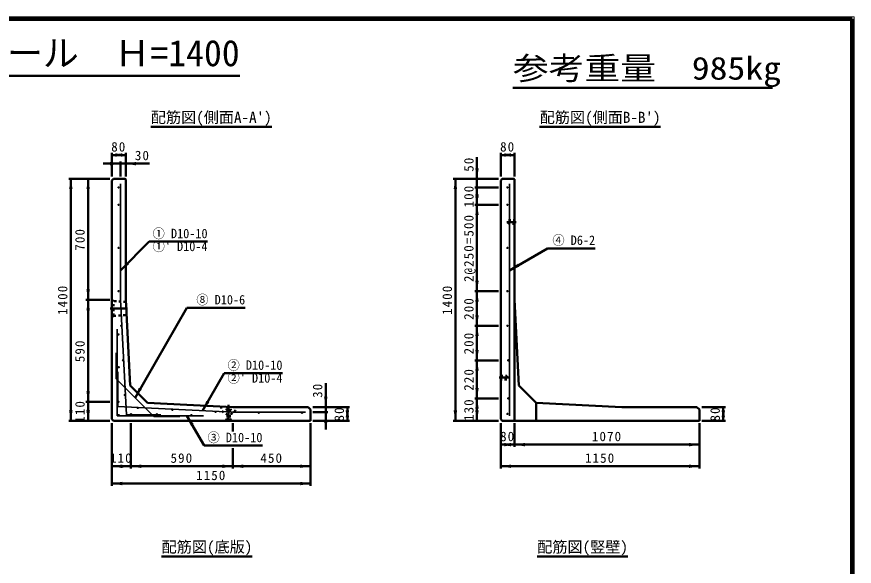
# Model space of a CAD drawing. Units: millimetres, scale not verified, with parts at other scales. Extents: x 100 to 4105, y 100 to 2870.
# Drawn here: x 2167 to 4105, y 1599 to 2870 of the extents above; entities that cross this region are included whole.
import ezdxf
from ezdxf.enums import TextEntityAlignment as Align

# ---------------------------------------------------------------- set-up
doc = ezdxf.new("R2010")
doc.units = ezdxf.units.MM
doc.header["$LTSCALE"] = 5
doc.linetypes.add('USER2', pattern=[13.4, 10, -1.2, 1, -1.2])
doc.linetypes.add('USER3', pattern=[2.2, 1, -1.2])
doc.layers.add('V-nasSTD', color=7, linetype='Continuous', lineweight=50)
doc.styles.add('ＭＳ ゴシック', font='')
doc.styles.get('ＭＳ ゴシック').set_extended_font_data('MS Gothic')

msp = doc.modelspace()

# ---------------------------------------------------------------- hatches: boundary and pattern name
at = {"layer": 'V-nasSTD'}
for points in [[(2410.895, 2550.197), (2410.895, 2546.197), (2386.895, 2550.197), (2410.895, 2554.197)], [(2394.895, 2550.197), (2394.895, 2554.197), (2418.895, 2550.197), (2394.895, 2546.197)], [(3310.895, 2550.197), (3310.895, 2546.197), (3286.895, 2550.197), (3310.895, 2554.197)], [(3294.895, 2550.197), (3294.895, 2554.197), (3318.895, 2550.197), (3294.895, 2546.197)], [(2382.895, 2530.197), (2382.895, 2534.197), (2406.895, 2530.197), (2382.895, 2526.197)], [(2442.895, 2530.197), (2442.895, 2526.197), (2418.895, 2530.197), (2442.895, 2534.197)], [(3231.895, 2519.197), (3235.895, 2519.197), (3231.895, 2495.197), (3227.895, 2519.197)], [(2291.895, 2471.197), (2287.895, 2471.197), (2291.895, 2495.197), (2295.895, 2471.197)], [(2331.895, 2471.197), (2327.895, 2471.197), (2331.895, 2495.197), (2335.895, 2471.197)], [(3181.895, 2471.197), (3177.895, 2471.197), (3181.895, 2495.197), (3185.895, 2471.197)], [(3231.895, 2451.197), (3227.895, 2451.197), (3231.895, 2475.197), (3235.895, 2451.197)], [(3231.895, 2459.197), (3235.895, 2459.197), (3231.895, 2435.197), (3227.895, 2459.197)], [(3231.895, 2411.197), (3227.895, 2411.197), (3231.895, 2435.197), (3235.895, 2411.197)], [(2423.866, 2300.168), (2426.694, 2297.34), (2406.895, 2283.197), (2421.037, 2302.996)], [(3327.68, 2295.197), (3329.68, 2291.733), (3306.895, 2283.197), (3325.68, 2298.662)], [(3231.895, 2259.197), (3235.895, 2259.197), (3231.895, 2235.197), (3227.895, 2259.197)], [(2331.895, 2239.197), (2335.895, 2239.197), (2331.895, 2215.197), (2327.895, 2239.197)], [(3231.895, 2211.197), (3227.895, 2211.197), (3231.895, 2235.197), (3235.895, 2211.197)], [(2331.895, 2191.197), (2327.895, 2191.197), (2331.895, 2215.197), (2335.895, 2191.197)], [(3231.895, 2179.197), (3235.895, 2179.197), (3231.895, 2155.197), (3227.895, 2179.197)], [(3231.895, 2131.197), (3227.895, 2131.197), (3231.895, 2155.197), (3235.895, 2131.197)], [(3231.895, 2099.197), (3235.895, 2099.197), (3231.895, 2075.197), (3227.895, 2099.197)], [(3231.895, 2051.197), (3227.895, 2051.197), (3231.895, 2075.197), (3235.895, 2051.197)], [(2331.895, 2003.197), (2335.895, 2003.197), (2331.895, 1979.197), (2327.895, 2003.197)], [(2452.474, 2009.561), (2455.938, 2007.561), (2440.474, 1988.777), (2449.01, 2011.561)], [(3231.895, 2011.197), (3235.895, 2011.197), (3231.895, 1987.197), (3227.895, 2011.197)], [(2331.895, 1955.197), (2327.895, 1955.197), (2331.895, 1979.197), (2335.895, 1955.197)], [(2608.895, 1979.541), (2612.359, 1977.541), (2596.895, 1958.757), (2605.431, 1981.541)], [(2881.895, 1991.197), (2885.895, 1991.197), (2881.895, 1967.197), (2877.895, 1991.197)], [(3231.895, 1963.197), (3227.895, 1963.197), (3231.895, 1987.197), (3235.895, 1963.197)], [(2291.895, 1959.197), (2295.895, 1959.197), (2291.895, 1935.197), (2287.895, 1959.197)], [(2331.895, 1959.197), (2335.895, 1959.197), (2331.895, 1935.197), (2327.895, 1959.197)], [(2931.895, 1943.197), (2927.895, 1943.197), (2931.895, 1967.197), (2935.895, 1943.197)], [(2931.895, 1959.197), (2935.895, 1959.197), (2931.895, 1935.197), (2927.895, 1959.197)], [(3181.895, 1959.197), (3185.895, 1959.197), (3181.895, 1935.197), (3177.895, 1959.197)], [(3231.895, 1959.197), (3235.895, 1959.197), (3231.895, 1935.197), (3227.895, 1959.197)], [(3801.895, 1943.197), (3797.895, 1943.197), (3801.895, 1967.197), (3805.895, 1943.197)], [(3801.895, 1959.197), (3805.895, 1959.197), (3801.895, 1935.197), (3797.895, 1959.197)], [(2572.523, 1926.413), (2569.059, 1924.413), (2560.523, 1947.197), (2575.987, 1928.413)], [(2881.895, 1931.197), (2877.895, 1931.197), (2881.895, 1955.197), (2885.895, 1931.197)], [(3310.895, 1880.197), (3310.895, 1876.197), (3286.895, 1880.197), (3310.895, 1884.197)], [(3294.895, 1880.197), (3294.895, 1884.197), (3318.895, 1880.197), (3294.895, 1876.197)], [(3342.895, 1880.197), (3342.895, 1876.197), (3318.895, 1880.197), (3342.895, 1884.197)], [(3722.895, 1880.197), (3722.895, 1884.197), (3746.895, 1880.197), (3722.895, 1876.197)], [(2410.895, 1830.197), (2410.895, 1826.197), (2386.895, 1830.197), (2410.895, 1834.197)], [(2406.895, 1830.197), (2406.895, 1834.197), (2430.895, 1830.197), (2406.895, 1826.197)], [(2454.895, 1830.197), (2454.895, 1826.197), (2430.895, 1830.197), (2454.895, 1834.197)], [(2642.895, 1830.197), (2642.895, 1834.197), (2666.895, 1830.197), (2642.895, 1826.197)], [(2690.895, 1830.197), (2690.895, 1826.197), (2666.895, 1830.197), (2690.895, 1834.197)], [(2822.895, 1830.197), (2822.895, 1834.197), (2846.895, 1830.197), (2822.895, 1826.197)], [(3310.895, 1830.197), (3310.895, 1826.197), (3286.895, 1830.197), (3310.895, 1834.197)], [(3722.895, 1830.197), (3722.895, 1834.197), (3746.895, 1830.197), (3722.895, 1826.197)], [(2410.895, 1790.197), (2410.895, 1786.197), (2386.895, 1790.197), (2410.895, 1794.197)], [(2822.895, 1790.197), (2822.895, 1794.197), (2846.895, 1790.197), (2822.895, 1786.197)]]:
    msp.add_hatch(color=256, dxfattribs=at).paths.add_polyline_path(points)

# ---------------------------------------------------------------- linework, layer by layer
at = {"layer": 'V-nasSTD', "lineweight": 100}
for p, q in [((4100, 2865), (105, 2865)), ((4100, 105), (4100, 2865))]:
    msp.add_line(p, q, dxfattribs=at)
at = {"layer": 'V-nasSTD'}
for p, q in [((1521.892, 2733.465), (2683.108, 2733.465)), ((3314.969, 2705.328), (3916.169, 2705.328)), ((2476.895, 2615.197), (2756.895, 2615.197)), ((3376.895, 2615.197), (3656.895, 2615.197)), ((2386.895, 2555.197), (2386.895, 2500.197)), ((2386.895, 2550.197), (2418.895, 2550.197)), ((2418.895, 2555.197), (2418.895, 2500.197)), ((3231.895, 2545.197), (3231.895, 2495.197)), ((3286.895, 2555.197), (3286.895, 2500.197)), ((3286.895, 2550.197), (3318.895, 2550.197)), ((3318.895, 2555.197), (3318.895, 2500.197)), ((2366.895, 2530.197), (2406.895, 2530.197)), ((2406.895, 2535.197), (2406.895, 2500.197)), ((2406.895, 2530.197), (2418.895, 2530.197)), ((2418.895, 2530.197), (2473.895, 2530.197)), ((2381.895, 2495.197), (2286.895, 2495.197)), ((2291.895, 2495.197), (2291.895, 1935.197)), ((2331.895, 2495.197), (2331.895, 2215.197)), ((2390.495, 2495.197), (2386.895, 2491.597)), ((2386.895, 2491.597), (2386.895, 1938.797)), ((2416.895, 2495.197), (2390.495, 2495.197)), ((2418.895, 2493.197), (2418.895, 2215.197)), ((3281.895, 2495.197), (3176.895, 2495.197)), ((3181.895, 2495.197), (3181.895, 1935.197)), ((3231.895, 2495.197), (3231.895, 2475.197)), ((3290.495, 2495.197), (3286.895, 2491.597)), ((3286.895, 2491.597), (3286.895, 1938.797)), ((3316.895, 2495.197), (3290.495, 2495.197)), ((3318.895, 2493.197), (3318.895, 1935.197)), ((3281.895, 2475.197), (3226.895, 2475.197)), ((3231.895, 2475.197), (3231.895, 2435.197)), ((3231.895, 2467.197), (3231.895, 2435.197)), ((3281.895, 2435.197), (3226.895, 2435.197)), ((3231.895, 2435.197), (3231.895, 2235.197)), ((2406.895, 2283.197), (2473.483, 2349.786)), ((2473.483, 2349.786), (2608.483, 2349.786)), ((3306.895, 2283.197), (3395.386, 2334.288)), ((3395.386, 2334.288), (3505.386, 2334.288)), ((3281.895, 2235.197), (3226.895, 2235.197)), ((3231.895, 2235.197), (3231.895, 2155.197)), ((2381.895, 2215.197), (2326.895, 2215.197)), ((2331.895, 2215.197), (2331.895, 1979.197)), ((2418.895, 2215.197), (2428.959, 2017.262)), ((3318.895, 2215.197), (3328.959, 2017.262)), ((2440.474, 1988.777), (2560.474, 2196.623)), ((2560.474, 2196.623), (2695.474, 2196.623)), ((3281.895, 2155.197), (3226.895, 2155.197)), ((3231.895, 2155.197), (3231.895, 2075.197)), ((3281.895, 2075.197), (3226.895, 2075.197)), ((3231.895, 2075.197), (3231.895, 1987.197)), ((2596.895, 1958.757), (2646.895, 2045.359)), ((2646.895, 2045.359), (2781.895, 2045.359)), ((2428.959, 2017.262), (2468.959, 1977.262)), ((2881.895, 1967.197), (2881.895, 2022.197)), ((3328.959, 2017.262), (3368.959, 1977.262)), ((2381.895, 1979.197), (2326.895, 1979.197)), ((2331.895, 1979.197), (2331.895, 1935.197)), ((2468.959, 1977.262), (2666.895, 1967.197)), ((3281.895, 1987.197), (3226.895, 1987.197)), ((3231.895, 1987.197), (3231.895, 1935.197)), ((3368.959, 1977.262), (3566.895, 1967.197)), ((3368.959, 1935.197), (3368.959, 1977.262)), ((2666.895, 1967.197), (2840.895, 1967.197)), ((2840.895, 1967.197), (2846.895, 1961.197)), ((2846.895, 1935.197), (2846.895, 1961.197)), ((2936.895, 1967.197), (2851.895, 1967.197)), ((2881.895, 1967.197), (2881.895, 1955.197)), ((2931.895, 1967.197), (2931.895, 1935.197)), ((3566.895, 1967.197), (3740.895, 1967.197)), ((3740.895, 1967.197), (3746.895, 1961.197)), ((3746.895, 1935.197), (3746.895, 1961.197)), ((3806.895, 1967.197), (3751.895, 1967.197)), ((3801.895, 1967.197), (3801.895, 1935.197)), ((2386.895, 1938.797), (2390.495, 1935.197)), ((2560.523, 1947.197), (2600.523, 1877.915)), ((2886.895, 1955.197), (2851.895, 1955.197)), ((2881.895, 1955.197), (2881.895, 1915.197)), ((3286.895, 1938.797), (3290.495, 1935.197)), ((2381.895, 1935.197), (2286.895, 1935.197)), ((2386.895, 1785.197), (2386.895, 1930.197)), ((2390.495, 1935.197), (2846.895, 1935.197)), ((2430.895, 1825.197), (2430.895, 1930.197)), ((2666.895, 1910.197), (2666.895, 1930.197)), ((2846.895, 1785.197), (2846.895, 1930.197)), ((2936.895, 1935.197), (2851.895, 1935.197)), ((3281.895, 1935.197), (3176.895, 1935.197)), ((3286.895, 1825.197), (3286.895, 1930.197)), ((3290.495, 1935.197), (3746.895, 1935.197)), ((3318.895, 1875.197), (3318.895, 1930.197)), ((3746.895, 1825.197), (3746.895, 1930.197)), ((3806.895, 1935.197), (3751.895, 1935.197)), ((3318.895, 1880.197), (3286.895, 1880.197)), ((3318.895, 1880.197), (3286.895, 1880.197)), ((3746.895, 1880.197), (3318.895, 1880.197)), ((2600.523, 1877.915), (2735.523, 1877.915)), ((2666.895, 1825.197), (2666.895, 1872.197)), ((2430.895, 1830.197), (2386.895, 1830.197)), ((2666.895, 1830.197), (2430.895, 1830.197)), ((2846.895, 1830.197), (2666.895, 1830.197)), ((3746.895, 1830.197), (3286.895, 1830.197)), ((2846.895, 1790.197), (2386.895, 1790.197)), ((2501.895, 1621.397), (2711.895, 1621.397)), ((3371.295, 1621.397), (3581.295, 1621.397))]:
    msp.add_line(p, q, dxfattribs=at)
at = {"layer": 'V-nasSTD', "lineweight": 35}
for p, q in [((2406.895, 2483.197), (2406.895, 2215.197)), ((3306.895, 2483.197), (3306.895, 1947.197)), ((2406.895, 2215.197), (2420.42, 1949.197)), ((2398.895, 2147.197), (2398.895, 1947.197)), ((2396.895, 2092.356), (2396.895, 2032.356)), ((2400.895, 2048.723), (2400.895, 1968.723)), ((2396.895, 2032.356), (2484.053, 1945.197)), ((2400.895, 1968.723), (2666.895, 1955.197)), ((2398.895, 1947.197), (2598.895, 1947.197)), ((2420.42, 1949.197), (2500.42, 1949.197)), ((2484.053, 1945.197), (2544.053, 1945.197)), ((2666.895, 1955.197), (2834.895, 1955.197))]:
    msp.add_line(p, q, dxfattribs=at)
at = {"layer": 'V-nasSTD', "linetype": 'USER2'}
for p, q in [((3300.895, 2395.197), (3322.895, 2395.197)), ((2422.895, 2195.197), (2382.895, 2195.197)), ((3304.895, 2035.197), (3282.895, 2035.197)), ((2656.895, 1972.197), (2656.895, 1942.197))]:
    msp.add_line(p, q, dxfattribs=at)
at = {"layer": 'V-nasSTD', "linetype": 'USER3'}
for p, q in [((3304.895, 2391.197), (3304.895, 2399.197)), ((3304.895, 2399.197), (3318.895, 2399.197)), ((3318.895, 2391.197), (3304.895, 2391.197)), ((2390.895, 2212.197), (2386.895, 2215.797)), ((2419.149, 2210.197), (2390.895, 2212.197)), ((2390.895, 2178.197), (2390.895, 2212.197)), ((2390.895, 2178.197), (2386.895, 2174.597)), ((2390.895, 2178.197), (2420.675, 2180.197)), ((3286.895, 2039.197), (3300.895, 2039.197)), ((3300.895, 2039.197), (3300.895, 2031.197)), ((3300.895, 2031.197), (3286.895, 2031.197)), ((2651.895, 1963.197), (2661.895, 1963.197)), ((2651.895, 1963.197), (2651.895, 1960.397)), ((2651.895, 1960.397), (2654.095, 1959.197)), ((2651.895, 1960.397), (2661.895, 1960.397)), ((2654.095, 1959.197), (2654.095, 1939.197)), ((2654.095, 1959.197), (2659.695, 1959.197)), ((2659.695, 1959.197), (2661.895, 1960.397)), ((2659.695, 1959.197), (2659.695, 1939.197)), ((2661.895, 1963.197), (2661.895, 1960.397)), ((2649.895, 1937.197), (2654.095, 1939.197)), ((2654.095, 1939.197), (2659.695, 1939.197)), ((2659.695, 1939.197), (2663.895, 1937.197)), ((2649.895, 1937.197), (2649.895, 1935.997)), ((2649.895, 1937.197), (2663.895, 1937.197)), ((2649.895, 1935.997), (2663.895, 1935.997)), ((2663.895, 1937.197), (2663.895, 1935.997))]:
    msp.add_line(p, q, dxfattribs=at)
at = {"layer": 'V-nasSTD', "lineweight": 13}
msp.add_lwpolyline([(100, 100), (100, 2870), (4105, 2870), (4105, 100)], close=True, dxfattribs=at)
at = {"layer": 'V-nasSTD', "lineweight": 35}
for centre in [(2402.295, 2475.197), (3302.295, 2475.197), (2402.295, 2435.197), (3302.295, 2435.197), (2402.295, 2335.197), (3302.295, 2335.197), (2402.295, 2235.197), (3302.295, 2235.197), (2408.746, 2155.197), (3302.295, 2155.197), (2402.295, 2135.197), (2412.814, 2075.197), (3304.495, 2075.197), (2402.895, 2059.197), (2402.095, 1979.197), (2416.881, 1995.197), (3304.495, 1987.197), (2446.895, 1965.184), (2526.895, 1961.116), (2402.895, 1948.397), (2431.2, 1950.397), (2491.2, 1950.397), (2570.895, 1948.397), (2626.895, 1956.031), (2726.895, 1953.997), (2826.895, 1953.997), (3302.295, 1951.197)]:
    msp.add_circle(centre, 1.2, dxfattribs=at)
at = {"layer": 'V-nasSTD'}
for centre in [(2416.895, 2493.197), (3316.895, 2493.197)]:
    msp.add_arc(centre, 2, 0, 90, dxfattribs=at)
at = {"layer": 'V-nasSTD', "linetype": 'USER3'}
msp.add_arc((2656.895, 1967.197), 17.2, 175.3973, 0, dxfattribs=at)

# ---------------------------------------------------------------- texts
at = {"layer": 'V-nasSTD', "style": 'ＭＳ ゴシック'}
for s, height, p in [('1ｓｔタッチウォール  Ｈ=1400', 60.81, (2102.5, 2816.409)), ("配筋図(側面A-A')", 25.66, (2616.895, 2650.197)), ("配筋図(側面B-B')", 25.66, (3516.895, 2650.197)), ('配筋図(底版)', 25.66, (2606.895, 1656.397)), ('配筋図(竪壁)', 25.66, (3476.295, 1656.397))]:
    msp.add_text(s, height=height, dxfattribs=at).set_placement(p, align=Align.TOP_CENTER)
at = {"layer": 'V-nasSTD', "style": 'ＭＳ ゴシック', "width": 1.15}
msp.add_text('参考重量\u3000985kg', height=52.79, dxfattribs=at).set_placement((3314.969, 2777.328), align=Align.TOP_LEFT)
at = {"layer": 'V-nasSTD', "style": 'ＭＳ ゴシック', "width": 0.95}
for s, p in [('① D10-10', (2544.769, 2379.594)), ('④ D6-2', (3455.83, 2364.096)), ("①' D10-4", (2544.769, 2349.786)), ('⑧ D10-6', (2638.839, 2226.431)), ('② D10-10', (2718.18, 2075.167)), ("②' D10-4", (2718.18, 2045.359)), ('③ D10-10', (2671.809, 1907.723))]:
    msp.add_text(s, height=21.85, dxfattribs=at).set_placement(p, align=Align.TOP_CENTER)
at = {"layer": 'V-nasSTD', "char_height": 21.99, "attachment_point": 2, "style": 'ＭＳ ゴシック'}
for s, insert in [('\\T1.17;80', (2402.895, 2580.197)), ('\\T1.17;80', (3302.895, 2580.197)), ('\\T1.17;30', (2457.645, 2560.197)), ('\\T1.17;80', (3302.895, 1910.197)), ('\\T1.17;1070', (3532.895, 1910.197)), ('\\T1.17;110', (2408.895, 1860.197)), ('\\T1.17;590', (2548.895, 1860.197)), ('\\T1.17;450', (2756.895, 1860.197)), ('\\T1.17;1150', (3516.895, 1860.197)), ('\\T1.17;1150', (2616.895, 1820.197))]:
    msp.add_mtext(s, dxfattribs=dict(at, insert=insert))
at = {"layer": 'V-nasSTD', "char_height": 21.99, "attachment_point": 2, "rotation": 90, "style": 'ＭＳ ゴシック'}
for s, insert in [('\\T1.17;50', (3201.895, 2528.947)), ('\\T1.17;100', (3201.895, 2455.197)), ('\\T1.17;2@250=500', (3201.895, 2335.197)), ('\\T1.17;700', (2301.895, 2355.197)), ('\\T1.17;1400', (2261.895, 2215.197)), ('\\T1.17;1400', (3151.895, 2215.197)), ('\\T1.17;200', (3201.895, 2195.197)), ('\\T1.17;200', (3201.895, 2115.197)), ('\\T1.17;590', (2301.895, 2097.197)), ('\\T1.17;220', (3201.895, 2031.197)), ('\\T1.17;30', (2851.895, 2005.947)), ('\\T1.17;110', (2301.895, 1957.197)), ('\\T1.17;130', (3201.895, 1961.197)), ('\\T1.17;80', (2901.895, 1951.197)), ('\\T1.17;80', (3771.895, 1951.197))]:
    msp.add_mtext(s, dxfattribs=dict(at, insert=insert))

doc.saveas('drawing.dxf')
